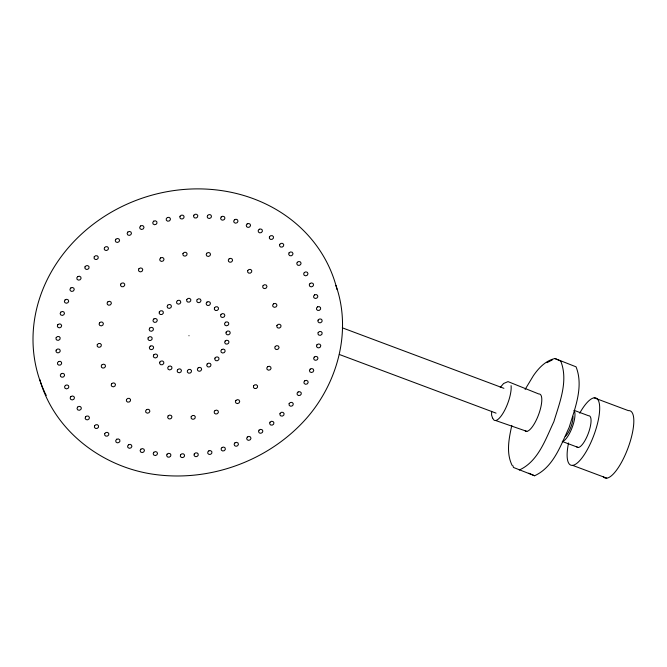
<?xml version="1.0" encoding="UTF-8"?>
<svg xmlns="http://www.w3.org/2000/svg" width="667" height="667" viewBox="0 0 667 667"><rect width="100%" height="100%" fill="white"/><g stroke="black" fill="none" stroke-linecap="round" stroke-linejoin="round"><path stroke-width="1" d="M491.637 411.322L491.579 415.099L492.554 418.059M511.797 425.413C508.996 438.427 505.936 452.801 512.106 465.383M188.903 335.734L189.069 335.759M525.112 389.436L533.417 375.646C538.719 367.976 545.489 360.747 554.927 358.529L576.046 366.825C583.883 386.618 574.954 408.221 569.168 427.397C560.847 444.989 553.593 467.125 534.592 475.754L513.465 467.459L512.873 465.658M500.25 387.452L503.602 383.5L508.012 381.616L538.769 393.964A19.852 6.136 -69.5 0 1 538.411 415.141A19.852 6.136 -69.5 0 1 524.862 430.498M546.957 362.681L552.276 359.913M519.285 470.027C538.294 461.397 545.548 439.261 553.868 421.669C559.646 402.493 568.576 380.89 560.747 361.097L554.927 358.529M39.812 379.523C54.21 431.107 102.735 467.475 154.794 474.462C210.814 482.149 269.643 460.397 306.92 417.825L306.995 417.742C337.852 382.174 351.801 330.665 335.943 285.443M495.581 420.502L526.813 431.357M594.197 397.849L628.331 410.63A35.835 11.072 -69.5 0 1 627.689 448.866A35.835 11.072 -69.5 0 1 603.226 476.588M574.287 410.405L588.486 415.724A16.867 5.211 -69.5 0 1 588.177 433.717A16.867 5.211 -69.5 0 1 576.672 446.757M342.271 327.805L503.918 388.319M339.336 354.477L496.065 413.148M578.322 447.49L562.239 441.471A16.867 5.211 -69.5 0 0 572.094 427.689A16.867 5.211 -69.5 0 0 574.054 410.43M572.611 465.366L606.745 478.139M528.773 473.186L534.592 475.754M44.914 392.688A155.528 138.569 -19.1 0 1 140.404 198.791A155.528 138.569 -19.1 0 1 337.002 289.445M46.273 395.473A155.528 138.569 -19.1 0 1 45.356 393.622M511.08 385.643A20.635 6.378 -69.5 0 1 503.994 411.547A20.635 6.378 -69.5 0 1 492.896 418.301M579.706 413.19A35.835 11.072 -69.5 0 1 599.691 407.921A35.835 11.072 -69.5 0 1 580.073 460.238A35.835 11.072 -69.5 0 1 568.551 442.955M572.92 416.283A12.456 3.852 -69.5 0 1 565.249 436.443M84.976 266.883L84.967 268.401L86.143 269.401L87.802 269.301L88.986 268.151L88.994 266.633L87.827 265.633L86.16 265.733L84.976 266.883M104.702 433.625L104.694 435.151L105.87 436.151L107.537 436.051L108.721 434.901L108.729 433.383L107.554 432.383L105.886 432.483L104.702 433.625M269.401 236.885L269.393 238.402L270.569 239.411L272.236 239.303L273.42 238.161L273.428 236.643L272.253 235.643L270.585 235.743L269.401 236.885M289.128 403.635L289.119 405.152L290.295 406.161L291.963 406.053L293.147 404.911L293.155 403.393L291.979 402.384L290.312 402.493L289.128 403.635M56.136 350.167L56.045 351.692L57.154 352.751L58.813 352.726L60.063 351.634L60.155 350.117L59.046 349.058L57.379 349.074L56.136 350.167M97.282 344.622L97.182 346.14L98.291 347.199L99.958 347.182L101.201 346.09L101.301 344.564L100.183 343.505L98.524 343.53L97.282 344.622M120.685 284.125L120.594 285.651L121.702 286.71L123.362 286.685L124.604 285.593L124.704 284.067L123.595 283.008L121.928 283.033L120.685 284.125M126.497 399.491L126.396 401.017L127.514 402.076L129.173 402.051L130.415 400.959L130.515 399.433L129.406 398.374L127.739 398.399L126.497 399.491M148.107 337.869L148.007 339.386L149.125 340.453L150.784 340.428L152.026 339.336L152.126 337.81L151.017 336.752L149.35 336.777L148.107 337.869M159.296 311.923L159.196 313.448L160.305 314.507L161.973 314.482L163.215 313.39L163.315 311.864L162.198 310.805L160.539 310.83L159.296 311.923M159.763 362.148L159.671 363.665L160.78 364.732L162.448 364.707L163.69 363.615L163.782 362.089L162.673 361.03L161.005 361.055L159.763 362.148M179.99 216.3L179.898 217.826L181.007 218.884L182.675 218.868L183.917 217.775L184.009 216.25L182.9 215.191L181.232 215.208L179.99 216.3M183 253.443L182.908 254.969L184.017 256.028L185.676 256.003L186.927 254.911L187.018 253.393L185.91 252.334L184.242 252.351L183 253.443M186.777 299.508L186.677 301.034L187.786 302.093L189.453 302.068L190.695 300.975L190.795 299.458L189.678 298.391L188.019 298.416L186.777 299.508M187.444 370.535L187.344 372.061L188.461 373.12L190.12 373.095L191.362 372.003L191.462 370.485L190.353 369.418L188.686 369.443L187.444 370.535M191.212 416.6L191.121 418.117L192.229 419.184L193.897 419.159L195.139 418.067L195.231 416.542L194.122 415.483L192.463 415.508L191.212 416.6M194.205 454.019L194.105 455.544L195.223 456.603L196.882 456.578L198.124 455.486L198.224 453.96L197.115 452.901L195.448 452.926L194.205 454.019M214.449 307.896L214.357 309.421L215.466 310.48L217.134 310.455L218.376 309.363L218.468 307.846L217.359 306.787L215.691 306.803L214.449 307.896M214.924 358.121L214.832 359.646L215.941 360.705L217.6 360.68L218.843 359.588L218.943 358.071L217.834 357.003L216.166 357.028L214.924 358.121M226.113 332.174L226.013 333.7L227.122 334.759L228.789 334.734L230.032 333.642L230.132 332.124L229.014 331.065L227.355 331.082L226.113 332.174M247.724 270.552L247.624 272.078L248.741 273.137L250.4 273.111L251.642 272.019L251.742 270.502L250.634 269.435L248.966 269.46L247.724 270.552M253.535 385.918L253.435 387.444L254.544 388.502L256.211 388.477L257.454 387.385L257.545 385.868L256.436 384.801L254.777 384.826L253.535 385.918M276.938 325.421L276.838 326.947L277.956 328.006L279.615 327.989L280.857 326.897L280.957 325.371L279.848 324.312L278.181 324.329L276.938 325.421M318.059 320.152L317.967 321.677L319.076 322.736L320.735 322.711L321.986 321.619L322.078 320.102L320.969 319.034L319.301 319.059L318.059 320.152M94.239 256.778L94.055 258.304L95.098 259.413L96.757 259.471L98.057 258.437L98.241 256.92L97.199 255.803L95.539 255.744L94.239 256.778M94.581 425.746L94.397 427.272L95.439 428.389L97.099 428.447L98.399 427.414L98.583 425.888L97.54 424.771L95.881 424.712L94.581 425.746M279.715 244.38L279.54 245.898L280.582 247.015L282.241 247.073L283.533 246.04L283.717 244.522L282.675 243.405L281.015 243.347L279.715 244.38M280.057 413.348L279.882 414.874L280.924 415.991L282.583 416.05L283.884 415.007L284.059 413.49L283.016 412.373L281.357 412.314L280.057 413.348M56.22 337.477L55.953 338.986L56.928 340.162L58.571 340.295L59.922 339.32L60.197 337.802L59.221 336.635L57.57 336.502L56.22 337.477M193.83 215.199L193.563 216.708L194.539 217.884L196.181 218.017L197.532 217.042L197.799 215.524L196.832 214.357L195.181 214.224L193.83 215.199M180.582 454.744L180.315 456.261L181.291 457.429L182.933 457.57L184.292 456.595L184.559 455.077L183.583 453.91L181.941 453.768L180.582 454.744M318.192 332.466L317.926 333.984L318.901 335.151L320.544 335.293L321.894 334.317L322.169 332.8L321.194 331.632L319.543 331.491L318.192 332.466M104.544 247.54L104.194 249.049L105.094 250.267L106.72 250.484L108.121 249.575L108.479 248.066L107.579 246.848L105.945 246.632L104.544 247.54M85.493 416.883L85.143 418.392L86.043 419.61L87.677 419.826L89.078 418.918L89.428 417.409L88.528 416.191L86.902 415.975L85.493 416.883M289.044 252.876L288.686 254.385L289.595 255.603L291.221 255.82L292.621 254.902L292.98 253.393L292.071 252.176L290.445 251.959L289.044 252.876M269.993 422.219L269.643 423.72L270.544 424.946L272.169 425.154L273.578 424.245L273.929 422.736L273.028 421.519L271.394 421.302L269.993 422.219M57.762 324.762L57.32 326.255L58.146 327.522L59.755 327.814L61.206 326.963L61.639 325.471L60.814 324.204L59.205 323.912L57.762 324.762M207.612 215.408L207.179 216.908L208.004 218.167L209.613 218.468L211.055 217.617L211.497 216.125L210.672 214.857L209.063 214.566L207.612 215.408M167.058 454.169L166.625 455.669L167.45 456.928L169.059 457.228L170.502 456.378L170.944 454.886L170.118 453.618L168.509 453.327L167.058 454.169M316.917 344.822L316.475 346.315L317.3 347.582L318.909 347.874L320.36 347.032L320.794 345.531L319.968 344.272L318.359 343.972L316.917 344.822M115.775 239.278L115.249 240.754L116 242.063L117.584 242.438L119.076 241.654L119.593 240.178L118.843 238.869L117.267 238.494L115.775 239.278M99.591 322.728L99.066 324.204L99.817 325.504L101.401 325.88L102.885 325.104L103.41 323.62L102.66 322.319L101.076 321.944L99.591 322.728M77.547 407.137L77.022 408.613L77.772 409.913L79.356 410.288L80.849 409.513L81.366 408.029L80.615 406.728L79.031 406.353L77.547 407.137M138.944 268.718L138.428 270.193L139.178 271.502L140.762 271.878L142.246 271.094L142.771 269.618L142.021 268.309L140.437 267.942L138.944 268.718M111.681 383.667L111.156 385.142L111.906 386.451L113.49 386.827L114.982 386.043L115.499 384.567L114.749 383.258L113.165 382.883L111.681 383.667M149.658 328.122L149.141 329.598L149.892 330.907L151.467 331.282L152.96 330.498L153.485 329.023L152.735 327.714L151.151 327.347L149.658 328.122M167.625 305.236L167.109 306.712L167.859 308.021L169.443 308.387L170.927 307.612L171.452 306.136L170.702 304.827L169.118 304.452L167.625 305.236M153.81 354.786L153.285 356.27L154.035 357.57L155.619 357.946L157.112 357.162L157.629 355.686L156.878 354.385L155.294 354.01L153.81 354.786M206.703 253.285L206.178 254.761L206.928 256.07L208.513 256.445L210.005 255.661L210.522 254.185L209.772 252.876L208.187 252.51L206.703 253.285M197.19 299.525L196.673 301L197.424 302.309L198.999 302.685L200.492 301.901L201.017 300.425L200.267 299.116L198.683 298.749L197.19 299.525M177.647 369.61L177.122 371.085L177.872 372.394L179.456 372.761L180.949 371.986L181.466 370.51L180.715 369.201L179.14 368.826L177.647 369.61M168.142 415.849L167.617 417.325L168.367 418.634L169.952 419.001L171.436 418.226L171.961 416.75L171.211 415.441L169.626 415.066L168.142 415.849M221.027 314.349L220.51 315.825L221.261 317.133L222.845 317.5L224.329 316.725L224.854 315.249L224.104 313.94L222.52 313.565L221.027 314.349M207.212 363.899L206.687 365.374L207.437 366.683L209.021 367.058L210.514 366.275L211.03 364.799L210.28 363.49L208.696 363.123L207.212 363.899M225.179 341.012L224.654 342.488L225.404 343.797L226.988 344.164L228.481 343.388L228.998 341.913L228.247 340.604L226.672 340.228L225.179 341.012M263.157 285.468L262.64 286.943L263.39 288.252L264.974 288.628L266.458 287.844L266.983 286.368L266.233 285.059L264.649 284.692L263.157 285.468M235.893 400.417L235.368 401.893L236.118 403.202L237.702 403.577L239.195 402.793L239.711 401.317L238.961 400.008L237.377 399.633L235.893 400.417M297.274 262.281L296.748 263.757L297.499 265.066L299.083 265.433L300.575 264.657L301.092 263.182L300.342 261.873L298.758 261.497L297.274 262.281M275.254 346.415L274.729 347.891L275.479 349.2L277.063 349.566L278.548 348.791L279.073 347.315L278.322 346.006L276.738 345.631L275.254 346.415M259.046 430.14L258.521 431.616L259.271 432.916L260.855 433.292L262.348 432.508L262.865 431.032L262.114 429.731L260.53 429.356L259.046 430.14M60.739 312.173L60.138 313.623L60.805 314.974L62.356 315.424L63.882 314.707L64.491 313.257L63.815 311.906L62.264 311.456L60.739 312.173M221.194 216.95L220.594 218.401L221.261 219.751L222.82 220.193L224.345 219.485L224.946 218.034L224.279 216.683L222.72 216.233L221.194 216.95M153.777 452.301L153.168 453.76L153.844 455.102L155.394 455.553L156.92 454.844L157.529 453.385L156.853 452.043L155.303 451.592L153.777 452.301M314.232 357.078L313.632 358.538L314.299 359.88L315.858 360.33L317.384 359.621L317.984 358.162L317.317 356.82L315.758 356.37L314.232 357.078M127.806 232.066L127.122 233.5L127.714 234.884L129.231 235.409L130.79 234.767L131.474 233.333L130.89 231.958L129.365 231.432L127.806 232.066M70.819 396.598L70.135 398.032L70.727 399.416L72.244 399.933L73.804 399.3L74.487 397.865L73.895 396.49L72.378 395.965L70.819 396.598M304.319 272.495L303.635 273.92L304.219 275.304L305.744 275.83L307.304 275.188L307.987 273.762L307.395 272.378L305.878 271.853L304.319 272.495M247.324 437.027L246.64 438.452L247.232 439.836L248.749 440.362L250.308 439.72L250.992 438.294L250.4 436.91L248.883 436.385L247.324 437.027M65.124 299.842L64.357 301.242L64.866 302.651L66.35 303.252L67.934 302.685L68.701 301.284L68.192 299.875L66.708 299.275L65.124 299.842M234.425 219.785L233.667 221.186L234.175 222.603L235.651 223.195L237.244 222.628L238.002 221.227L237.494 219.818L236.018 219.218L234.425 219.785M140.879 449.158L140.112 450.558L140.62 451.968L142.104 452.568L143.688 452.001L144.456 450.6L143.947 449.191L142.463 448.591L140.879 449.158M310.18 369.101L309.421 370.502L309.93 371.919L311.406 372.519L312.998 371.953L313.757 370.552L313.248 369.134L311.772 368.534L310.18 369.101M140.512 225.996L139.67 227.364L140.095 228.806L141.537 229.481L143.147 228.989L143.989 227.622L143.563 226.18L142.129 225.504L140.512 225.996M65.383 385.401L64.549 386.768L64.966 388.211L66.408 388.886L68.026 388.394L68.859 387.027L68.434 385.584L67 384.909L65.383 385.401M310.097 283.4L309.255 284.767L309.68 286.21L311.122 286.877L312.731 286.385L313.573 285.017L313.148 283.575L311.706 282.908L310.097 283.4M234.967 442.805L234.125 444.172L234.551 445.614L235.993 446.281L237.602 445.789L238.444 444.422L238.019 442.98L236.577 442.313L234.967 442.805M70.869 287.902L69.952 289.236L70.293 290.695L71.686 291.437L73.32 291.02L74.229 289.695L73.887 288.227L72.495 287.485L70.869 287.902M107.996 301.717L107.079 303.051L107.42 304.511L108.813 305.253L110.447 304.836L111.364 303.51L111.022 302.043L109.63 301.301L107.996 301.717M160.63 257.879L159.713 259.213L160.055 260.68L161.447 261.422L163.082 261.005L163.99 259.671L163.648 258.212L162.256 257.47L160.63 257.879M102.143 364.582L101.226 365.908L101.567 367.375L102.96 368.117L104.594 367.7L105.503 366.366L105.169 364.907L103.769 364.165L102.143 364.582M153.902 318.901L152.985 320.235L153.327 321.694L154.719 322.436L156.353 322.028L157.262 320.694L156.928 319.226L155.536 318.484L153.902 318.901M177.43 300.625L176.513 301.959L176.855 303.427L178.247 304.169L179.882 303.752L180.79 302.418L180.457 300.959L179.056 300.217L177.43 300.625M150.258 346.14L149.341 347.465L149.683 348.933L151.075 349.675L152.71 349.258L153.618 347.924L153.285 346.465L151.893 345.723L150.258 346.14M247.157 223.895L246.248 225.229L246.59 226.688L247.982 227.43L249.608 227.013L250.525 225.688L250.183 224.22L248.791 223.478L247.157 223.895M229.198 258.746L228.289 260.08L228.623 261.547L230.023 262.289L231.649 261.873L232.566 260.539L232.224 259.079L230.832 258.337L229.198 258.746M207.053 302.018L206.145 303.343L206.478 304.811L207.879 305.553L209.505 305.136L210.422 303.81L210.08 302.343L208.688 301.601L207.053 302.018M168.634 366.375L167.717 367.7L168.059 369.168L169.451 369.91L171.085 369.493L171.994 368.167L171.661 366.7L170.26 365.958L168.634 366.375M146.49 409.638L145.573 410.972L145.915 412.439L147.307 413.181L148.941 412.765L149.85 411.431L149.516 409.972L148.116 409.23L146.49 409.638M128.506 444.772L127.589 446.098L127.931 447.565L129.323 448.307L130.957 447.891L131.874 446.565L131.532 445.097L130.14 444.355L128.506 444.772M225.429 322.253L224.521 323.587L224.854 325.046L226.246 325.788L227.881 325.379L228.798 324.045L228.456 322.578L227.063 321.836L225.429 322.253M198.257 367.759L197.349 369.093L197.682 370.56L199.083 371.302L200.709 370.885L201.626 369.551L201.284 368.092L199.892 367.35L198.257 367.759M221.786 349.491L220.877 350.817L221.211 352.284L222.611 353.026L224.237 352.61L225.154 351.276L224.812 349.816L223.42 349.074L221.786 349.491M273.545 303.81L272.636 305.144L272.97 306.603L274.37 307.345L275.996 306.937L276.913 305.603L276.572 304.135L275.179 303.393L273.545 303.81M215.057 410.505L214.149 411.839L214.491 413.307L215.883 414.049L217.509 413.632L218.426 412.298L218.084 410.839L216.692 410.097L215.057 410.505M267.692 366.675L266.775 368.001L267.117 369.468L268.509 370.21L270.143 369.793L271.06 368.467L270.719 367L269.326 366.258L267.692 366.675M304.802 380.765L303.885 382.091L304.227 383.558L305.619 384.3L307.254 383.884L308.171 382.558L307.829 381.09L306.436 380.348L304.802 380.765M153.752 221.136L152.768 222.419L153.018 223.904L154.36 224.712L156.011 224.379L156.995 223.086L156.745 221.602L155.394 220.794L153.752 221.136M61.306 373.662L60.322 374.954L60.572 376.438L61.923 377.247L63.565 376.913L64.549 375.621L64.299 374.137L62.956 373.328L61.306 373.662M314.549 294.881L313.565 296.165L313.823 297.649L315.166 298.466L316.808 298.124L317.8 296.84L317.542 295.348L316.2 294.539L314.549 294.881M222.111 447.415L221.119 448.699L221.377 450.183L222.72 450.992L224.37 450.659L225.354 449.366L225.104 447.882L223.753 447.073L222.111 447.415M77.906 276.497L76.847 277.739L77.013 279.24L78.306 280.115L79.965 279.857L81.015 278.614L80.849 277.113L79.556 276.23L77.906 276.497M259.255 229.231L258.204 230.482L258.371 231.983L259.663 232.858L261.322 232.6L262.373 231.349L262.206 229.848L260.914 228.973L259.255 229.231M116.8 439.194L115.75 440.437L115.916 441.938L117.2 442.813L118.859 442.554L119.918 441.312L119.752 439.811L118.459 438.936L116.8 439.194M298.157 391.938L297.098 393.18L297.265 394.681L298.558 395.556L300.217 395.298L301.276 394.055L301.1 392.555L299.817 391.671L298.157 391.938M167.375 217.525L166.25 218.718L166.333 220.235L167.567 221.169L169.235 220.994L170.352 219.793L170.277 218.284L169.043 217.342L167.375 217.525M58.629 361.514L57.512 362.706L57.587 364.224L58.821 365.157L60.489 364.982L61.606 363.782L61.531 362.273L60.297 361.331L58.629 361.514M317.634 306.812L316.508 308.004L316.592 309.521L317.825 310.463L319.493 310.28L320.61 309.079L320.527 307.57L319.293 306.628L317.634 306.812M208.888 450.8L207.762 451.993L207.846 453.51L209.079 454.444L210.747 454.269L211.864 453.068L211.789 451.559L210.555 450.617L208.888 450.8"/></g></svg>
